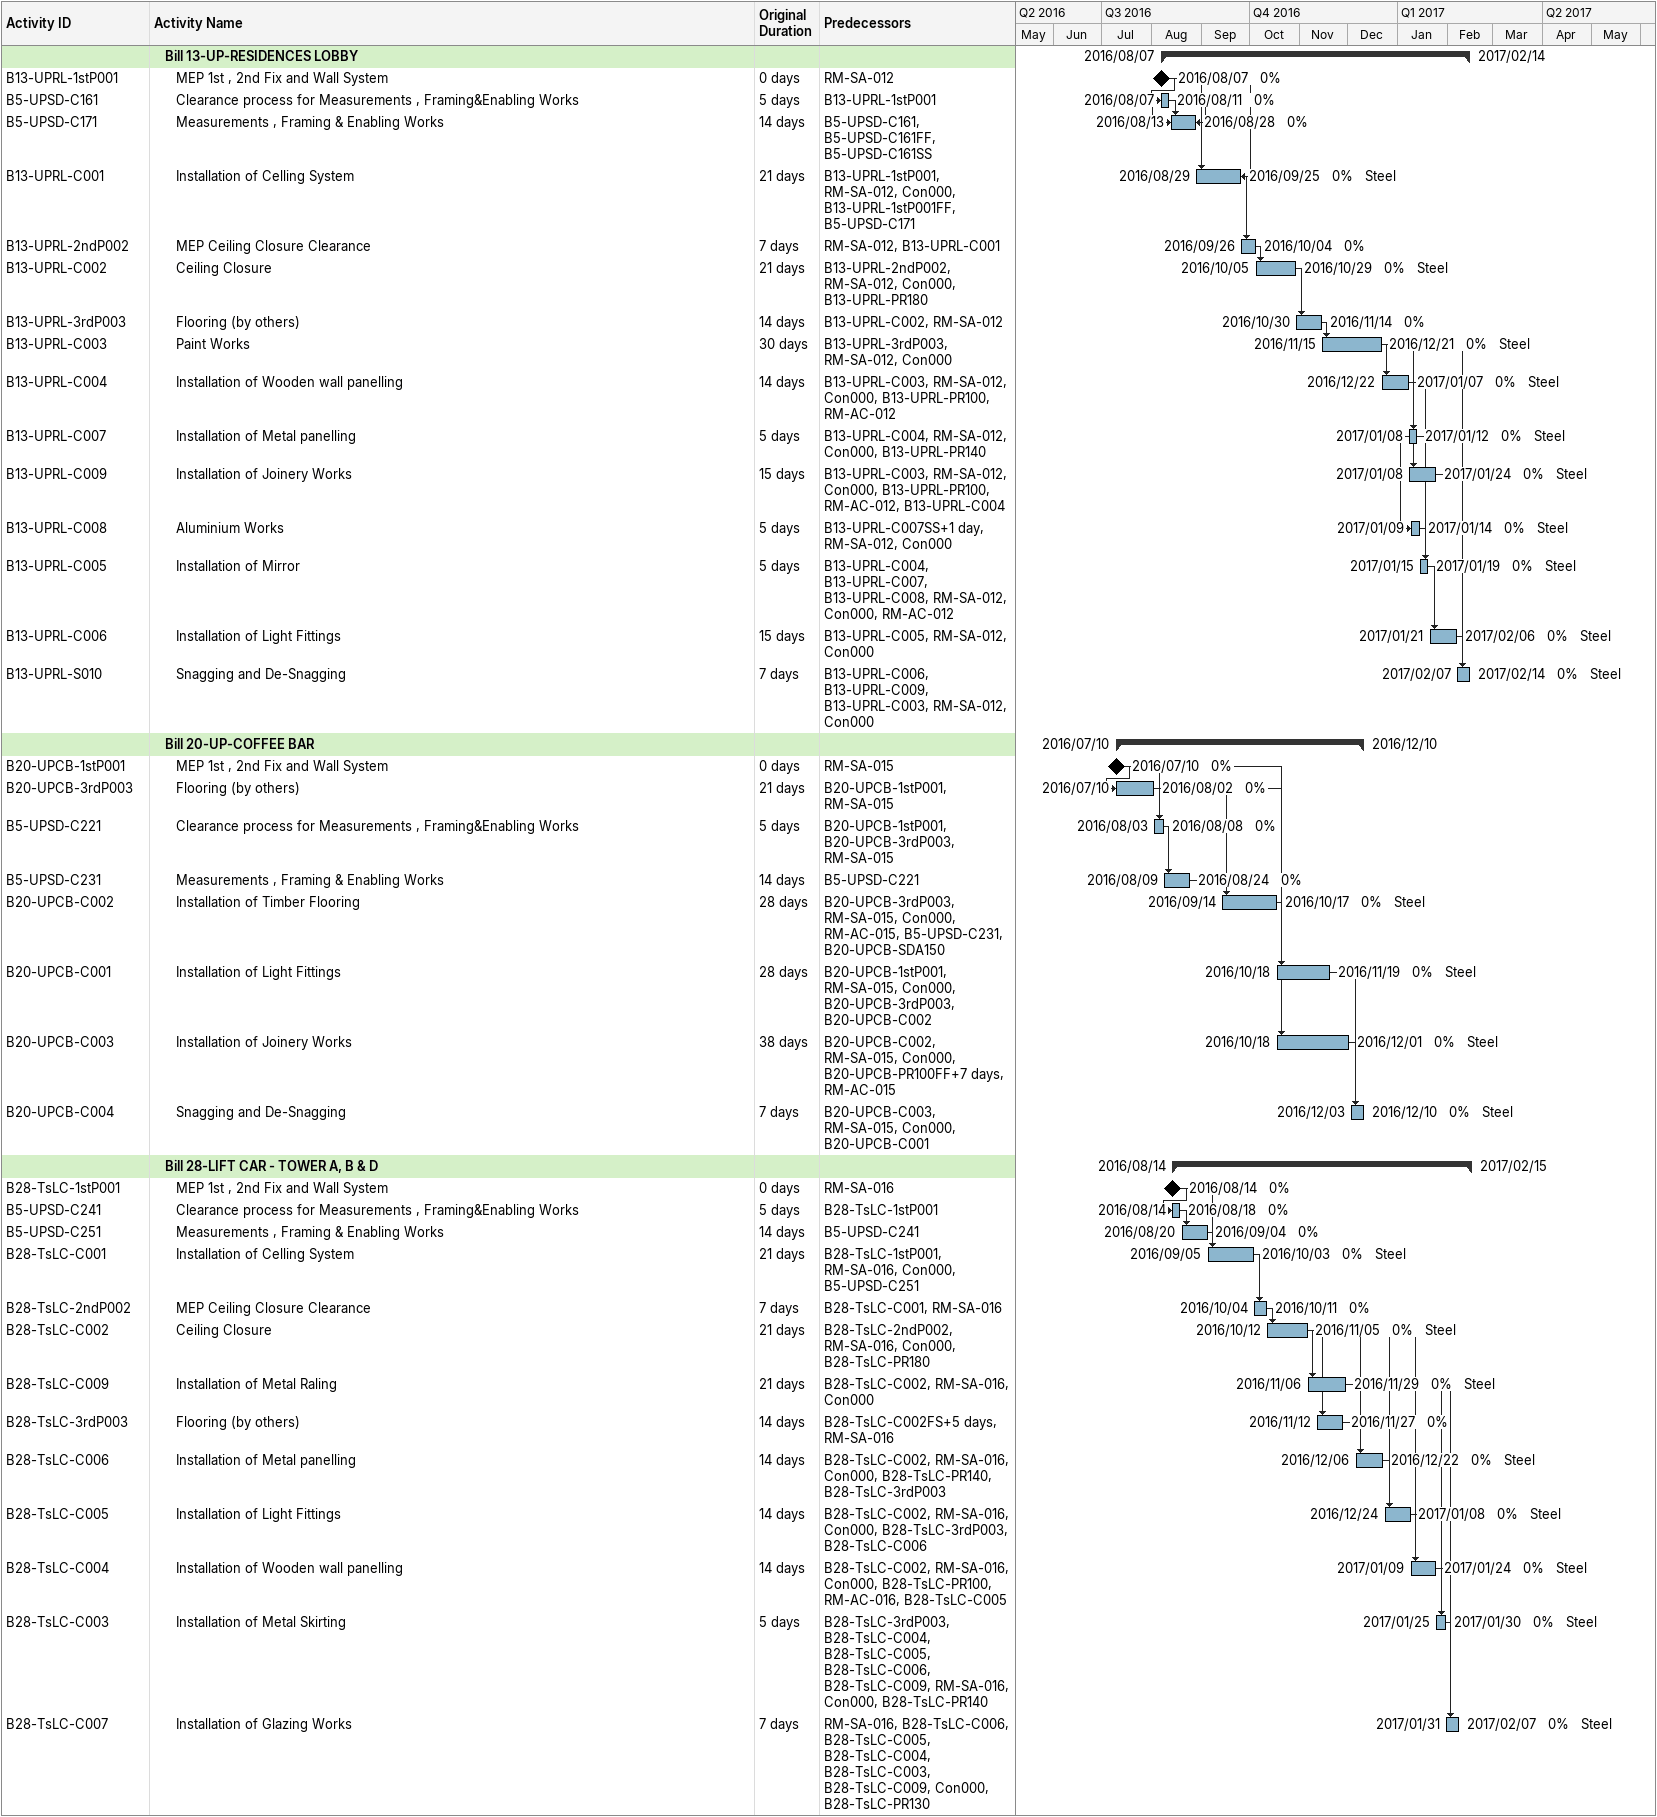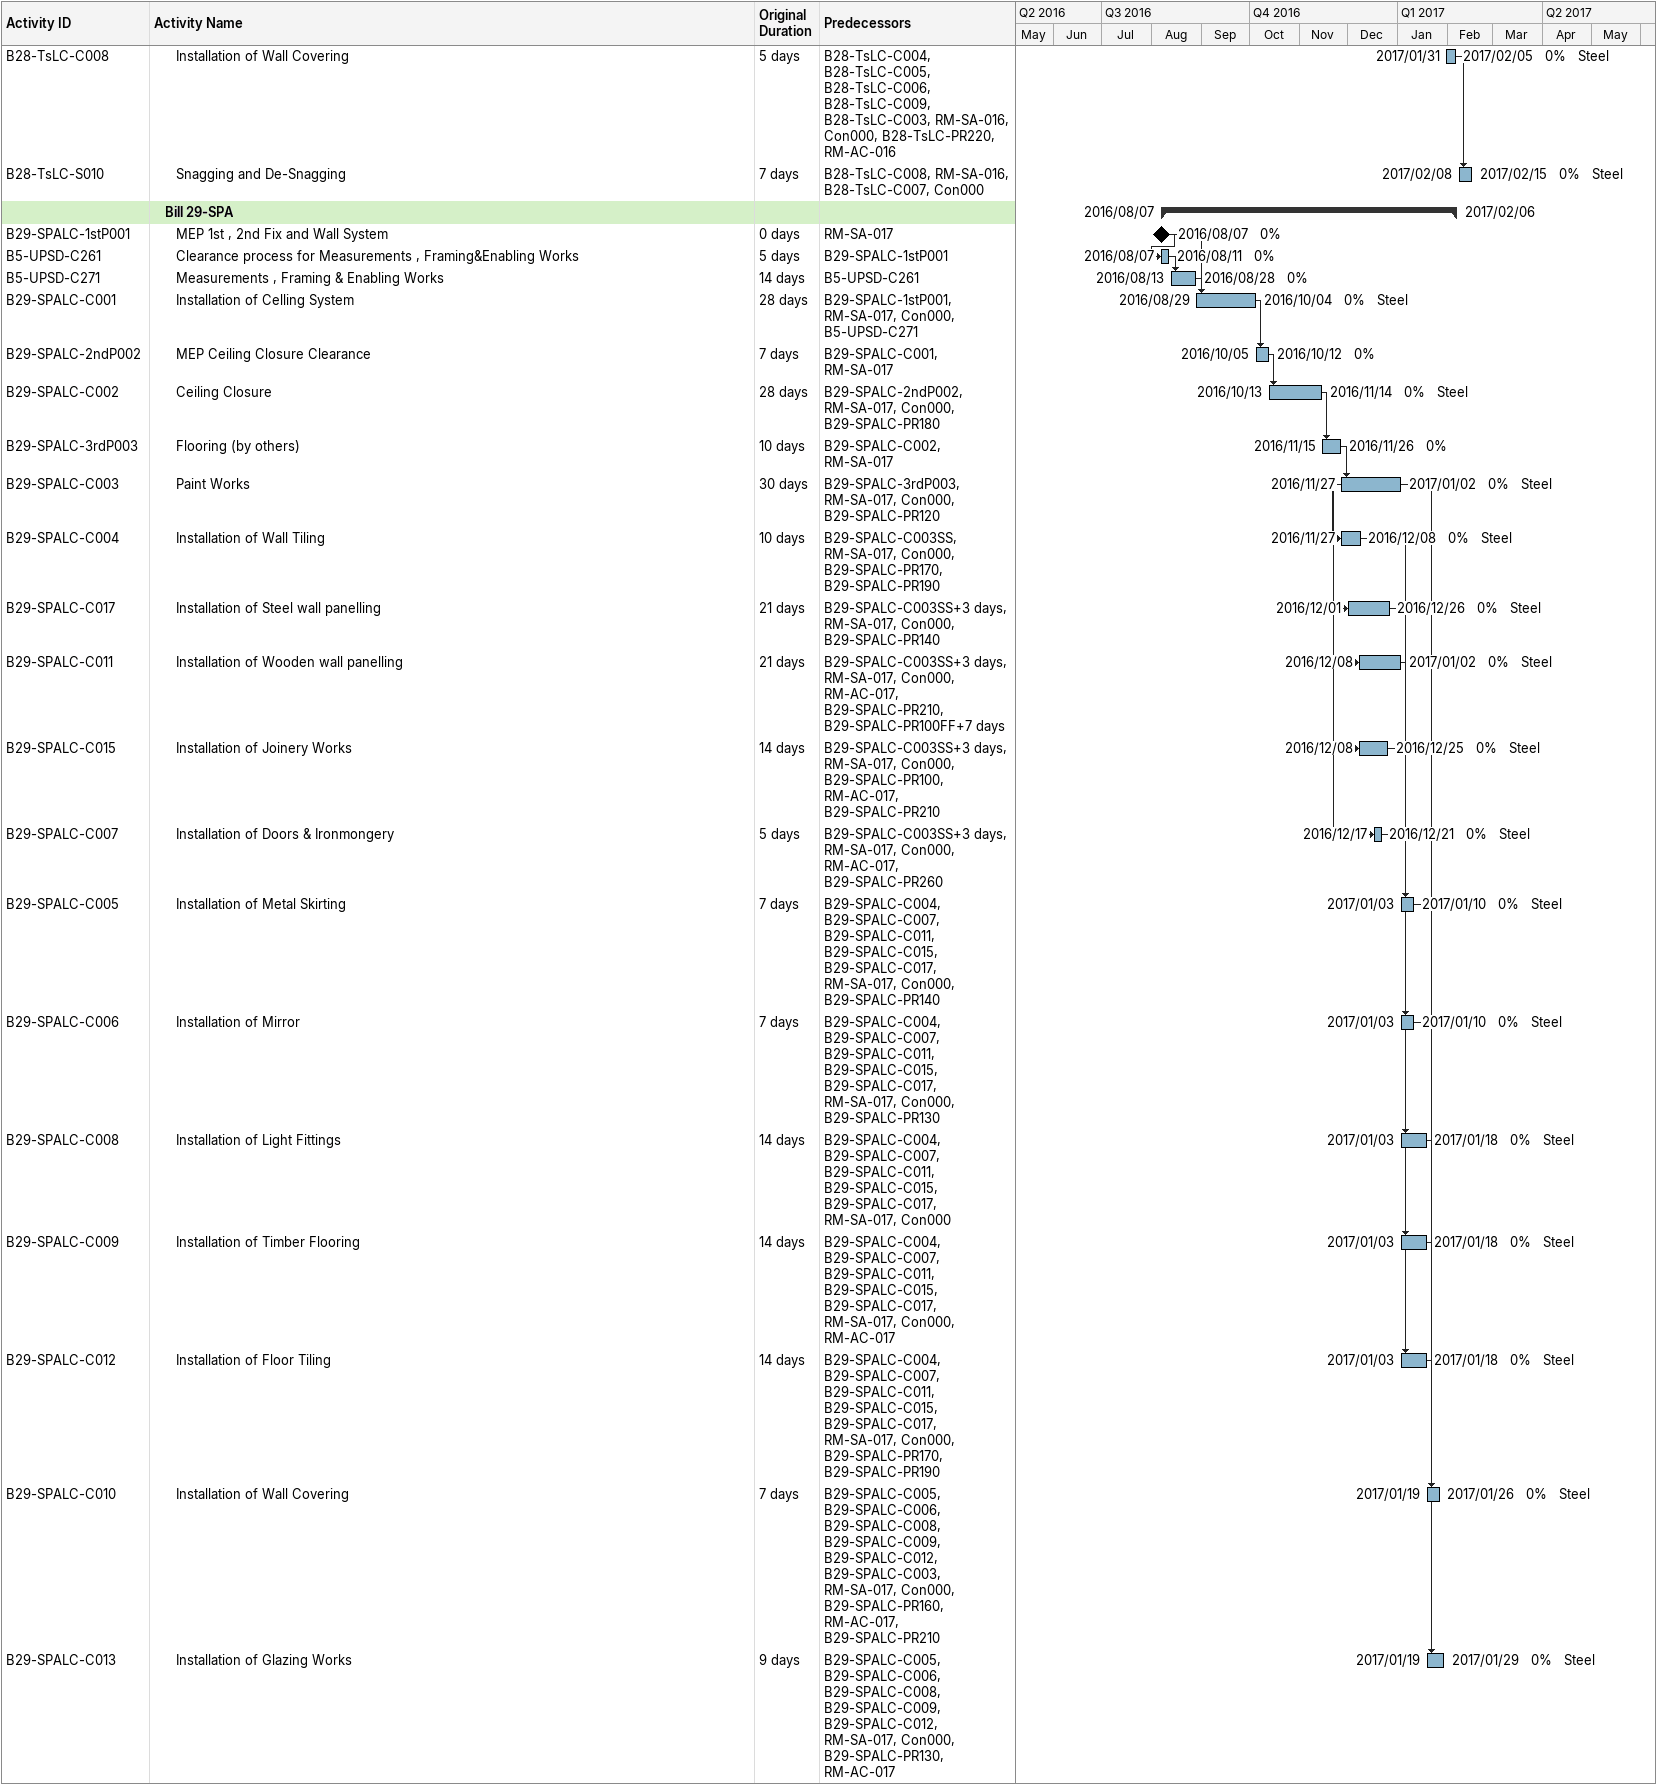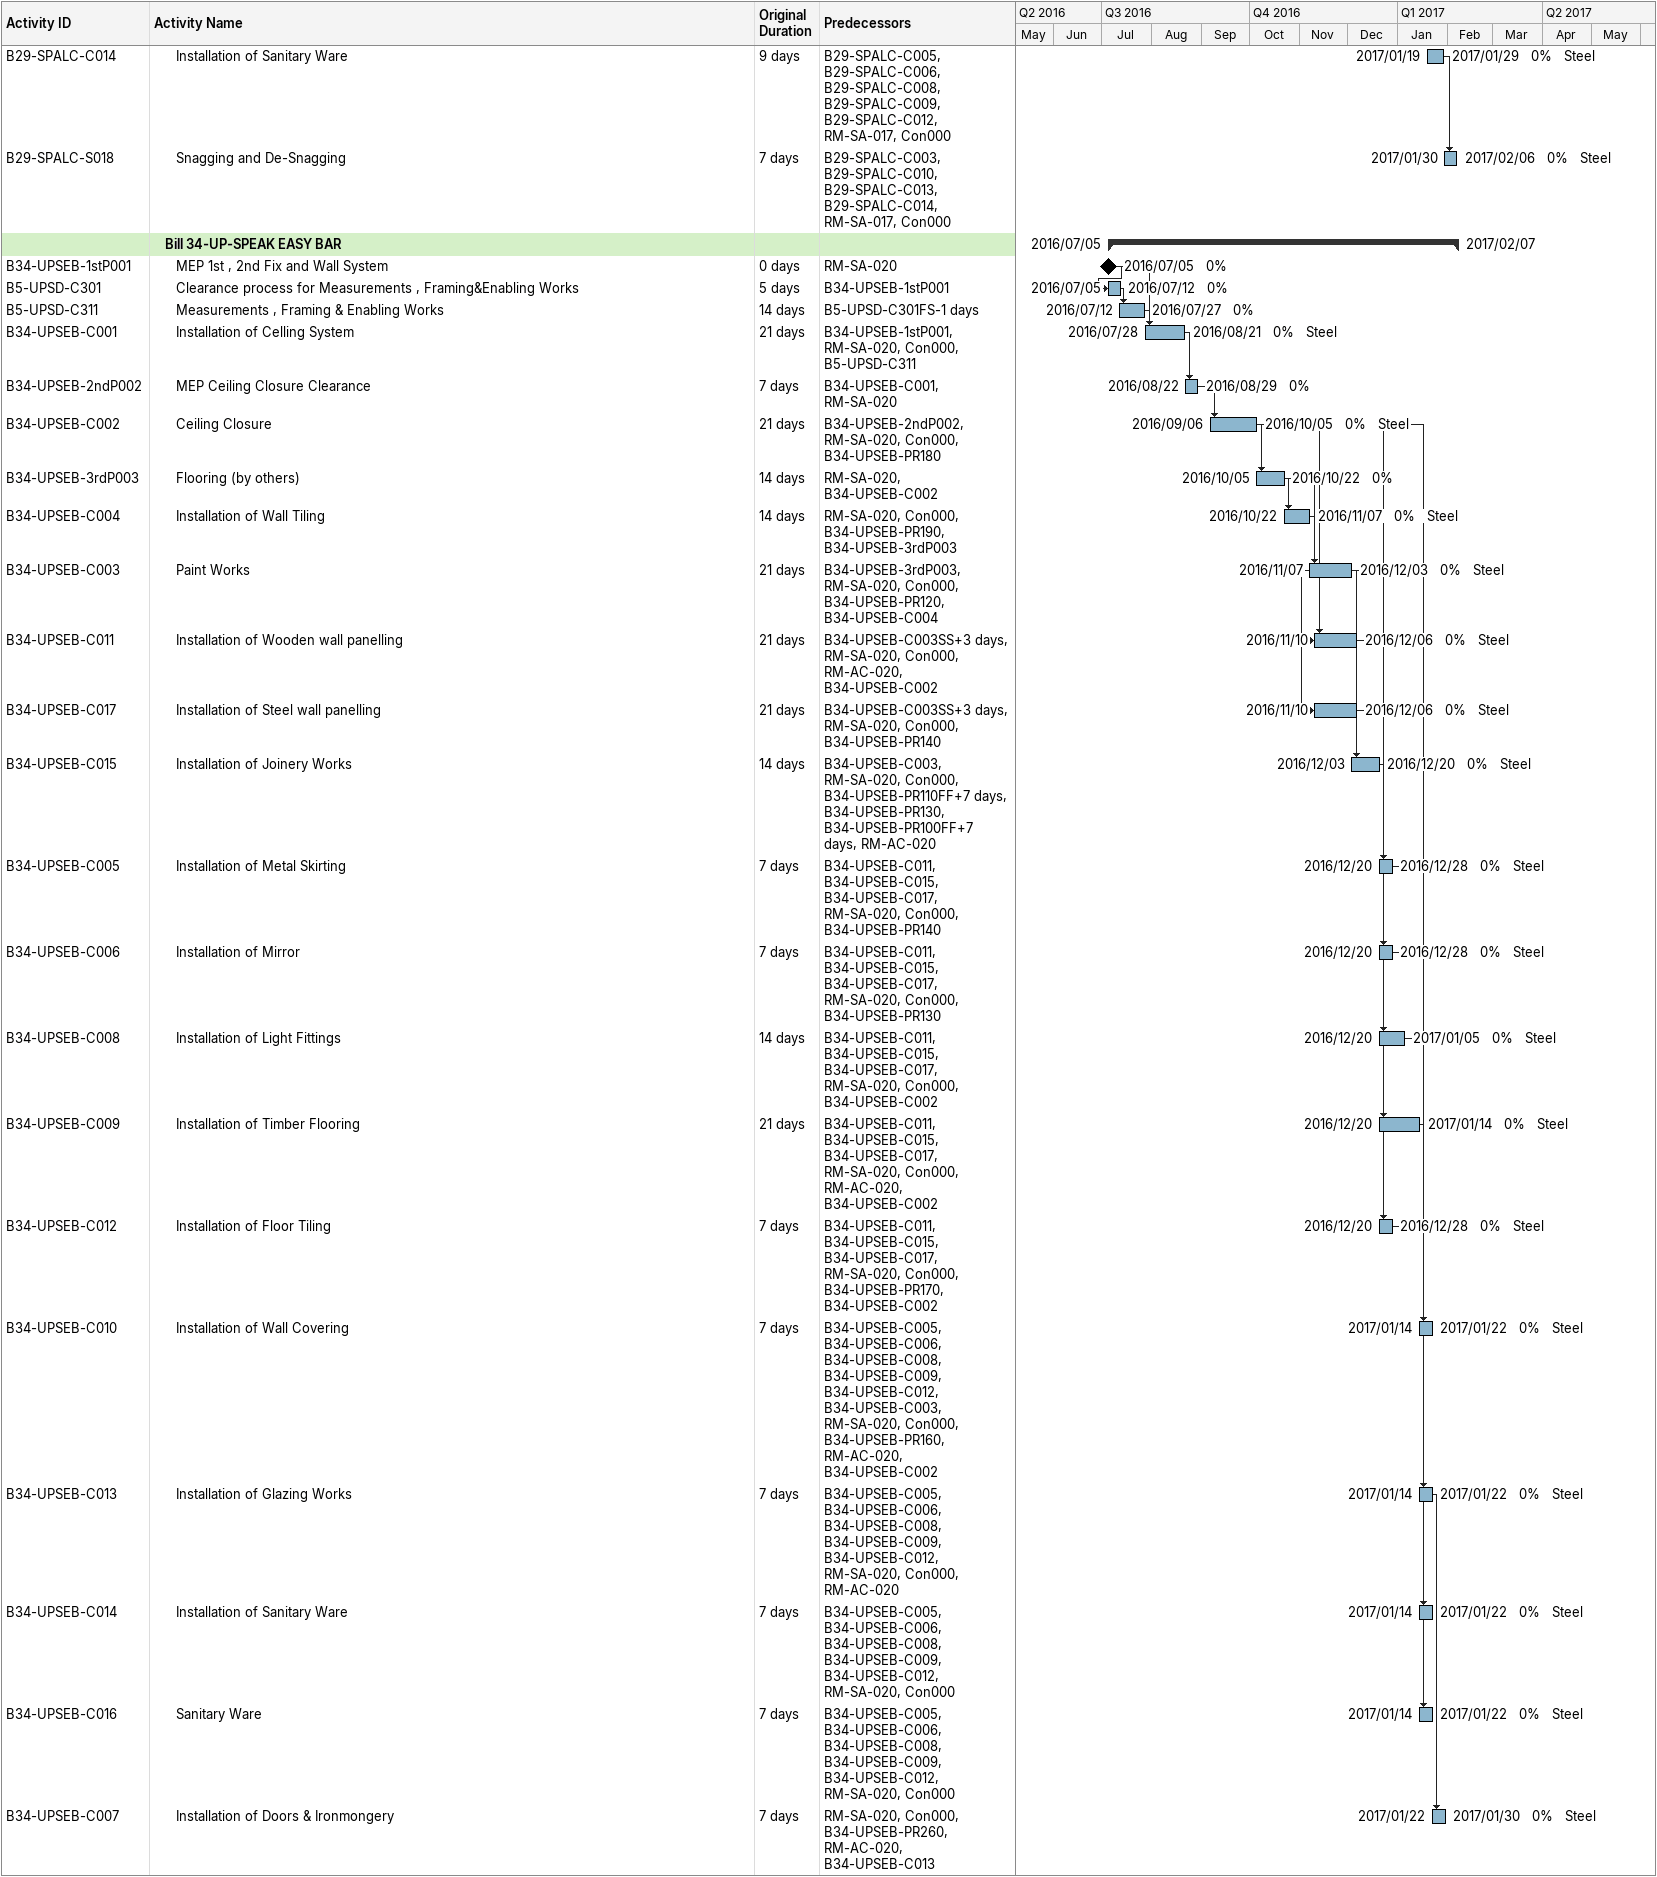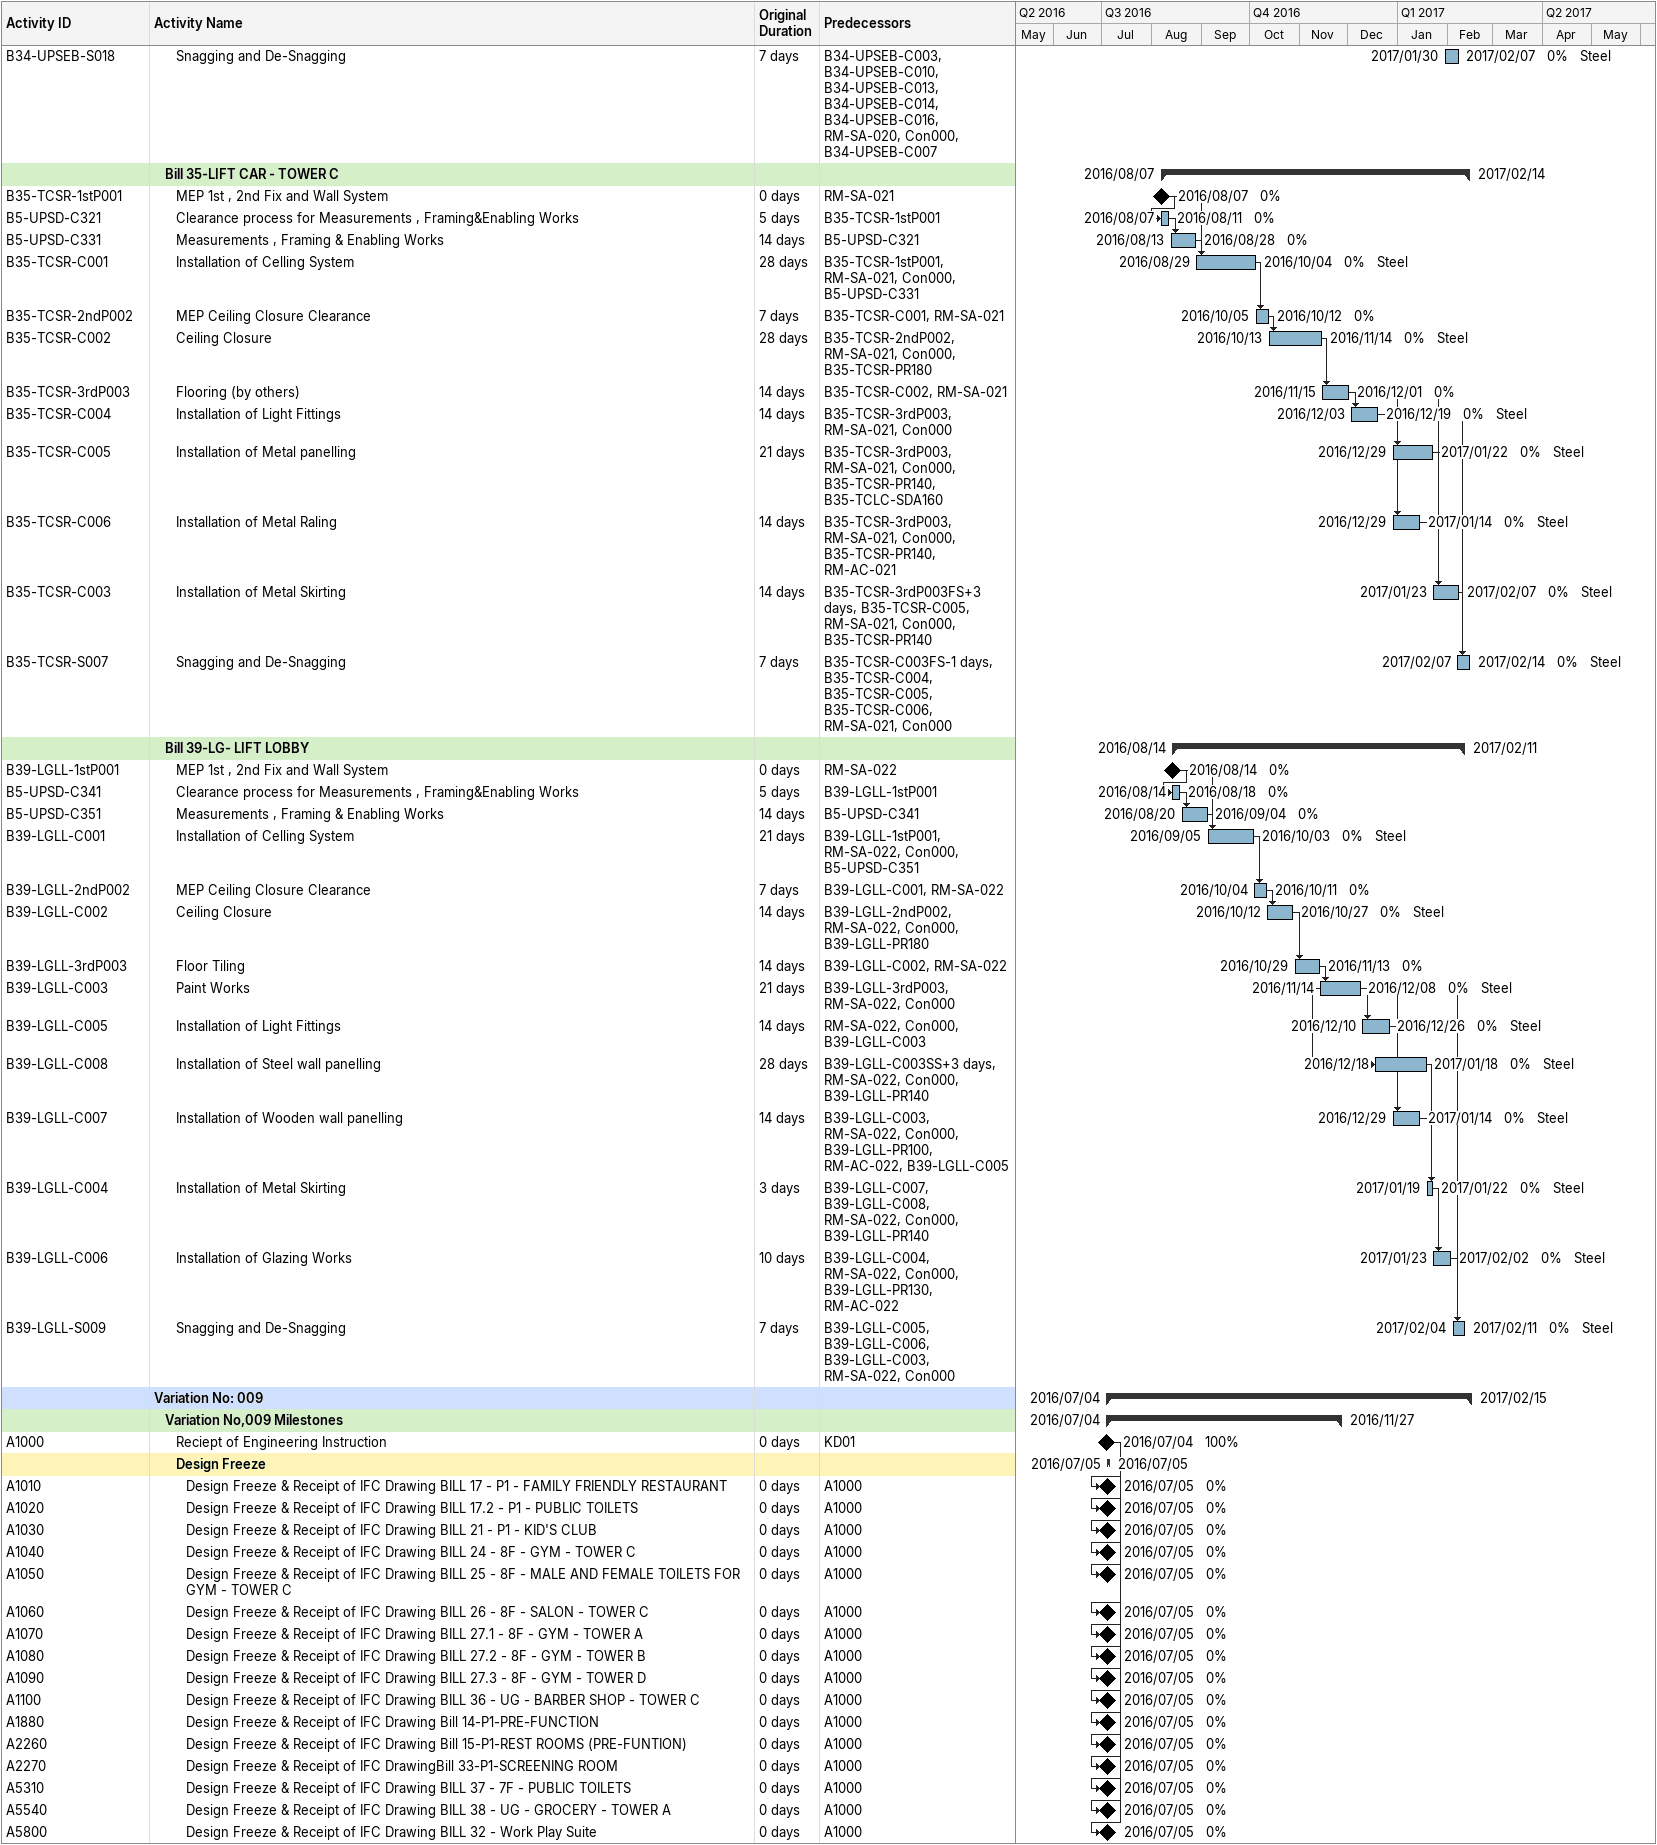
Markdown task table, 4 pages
| ID | Level | Task | Original duration | Start | Finish | Predecessors | Resources | % complete |
|---|---|---|---|---|---|---|---|---|
|  | 2 | **Bill 13-UP-RESIDENCES LOBBY** |  | 2016-08-07 | 2017-02-14 |  |  |  |
| B13-UPRL-1stP001 | 3 | MEP 1st , 2nd Fix and Wall System | 0d | 2016-08-07 | 2016-08-07 | RM-SA-012 |  | 0 |
| B5-UPSD-C161 | 3 | Clearance process for Measurements , Framing&Enabling Works | 5d | 2016-08-07 | 2016-08-11 | B13-UPRL-1stP001 |  | 0 |
| B5-UPSD-C171 | 3 | Measurements , Framing & Enabling Works | 14d | 2016-08-13 | 2016-08-28 | B5-UPSD-C161, B5-UPSD-C161FF, B5-UPSD-C161SS |  | 0 |
| B13-UPRL-C001 | 3 | Installation of Celling System | 21d | 2016-08-29 | 2016-09-25 | B13-UPRL-1stP001, RM-SA-012, Con000, B13-UPRL-1stP001FF, B5-UPSD-C171 | Steel | 0 |
| B13-UPRL-2ndP002 | 3 | MEP Ceiling Closure Clearance | 7d | 2016-09-26 | 2016-10-04 | RM-SA-012, B13-UPRL-C001 |  | 0 |
| B13-UPRL-C002 | 3 | Ceiling Closure | 21d | 2016-10-05 | 2016-10-29 | B13-UPRL-2ndP002, RM-SA-012, Con000, B13-UPRL-PR180 | Steel | 0 |
| B13-UPRL-3rdP003 | 3 | Flooring (by others) | 14d | 2016-10-30 | 2016-11-14 | B13-UPRL-C002, RM-SA-012 |  | 0 |
| B13-UPRL-C003 | 3 | Paint Works | 30d | 2016-11-15 | 2016-12-21 | B13-UPRL-3rdP003, RM-SA-012, Con000 | Steel | 0 |
| B13-UPRL-C004 | 3 | Installation of Wooden wall panelling | 14d | 2016-12-22 | 2017-01-07 | B13-UPRL-C003, RM-SA-012, Con000, B13-UPRL-PR100, RM-AC-012 | Steel | 0 |
| B13-UPRL-C007 | 3 | Installation of Metal panelling | 5d | 2017-01-08 | 2017-01-12 | B13-UPRL-C004, RM-SA-012, Con000, B13-UPRL-PR140 | Steel | 0 |
| B13-UPRL-C009 | 3 | Installation of Joinery Works | 15d | 2017-01-08 | 2017-01-24 | B13-UPRL-C003, RM-SA-012, Con000, B13-UPRL-PR100, RM-AC-012, B13-UPRL-C004 | Steel | 0 |
| B13-UPRL-C008 | 3 | Aluminium Works | 5d | 2017-01-09 | 2017-01-14 | B13-UPRL-C007SS+1d, RM-SA-012, Con000 | Steel | 0 |
| B13-UPRL-C005 | 3 | Installation of Mirror | 5d | 2017-01-15 | 2017-01-19 | B13-UPRL-C004, B13-UPRL-C007, B13-UPRL-C008, RM-SA-012, Con000, RM-AC-012 | Steel | 0 |
| B13-UPRL-C006 | 3 | Installation of Light Fittings | 15d | 2017-01-21 | 2017-02-06 | B13-UPRL-C005, RM-SA-012, Con000 | Steel | 0 |
| B13-UPRL-S010 | 3 | Snagging and De-Snagging | 7d | 2017-02-07 | 2017-02-14 | B13-UPRL-C006, B13-UPRL-C009, B13-UPRL-C003, RM-SA-012, Con000 | Steel | 0 |
|  | 2 | **Bill 20-UP-COFFEE BAR** |  | 2016-07-10 | 2016-12-10 |  |  |  |
| B20-UPCB-1stP001 | 3 | MEP 1st , 2nd Fix and Wall System | 0d | 2016-07-10 | 2016-07-10 | RM-SA-015 |  | 0 |
| B20-UPCB-3rdP003 | 3 | Flooring (by others) | 21d | 2016-07-10 | 2016-08-02 | B20-UPCB-1stP001, RM-SA-015 |  | 0 |
| B5-UPSD-C221 | 3 | Clearance process for Measurements , Framing&Enabling Works | 5d | 2016-08-03 | 2016-08-08 | B20-UPCB-1stP001, B20-UPCB-3rdP003, RM-SA-015 |  | 0 |
| B5-UPSD-C231 | 3 | Measurements , Framing & Enabling Works | 14d | 2016-08-09 | 2016-08-24 | B5-UPSD-C221 |  | 0 |
| B20-UPCB-C002 | 3 | Installation of Timber Flooring | 28d | 2016-09-14 | 2016-10-17 | B20-UPCB-3rdP003, RM-SA-015, Con000, RM-AC-015, B5-UPSD-C231, B20-UPCB-SDA150 | Steel | 0 |
| B20-UPCB-C001 | 3 | Installation of Light Fittings | 28d | 2016-10-18 | 2016-11-19 | B20-UPCB-1stP001, RM-SA-015, Con000, B20-UPCB-3rdP003, B20-UPCB-C002 | Steel | 0 |
| B20-UPCB-C003 | 3 | Installation of Joinery Works | 38d | 2016-10-18 | 2016-12-01 | B20-UPCB-C002, RM-SA-015, Con000, B20-UPCB-PR100FF+7d, RM-AC-015 | Steel | 0 |
| B20-UPCB-C004 | 3 | Snagging and De-Snagging | 7d | 2016-12-03 | 2016-12-10 | B20-UPCB-C003, RM-SA-015, Con000, B20-UPCB-C001 | Steel | 0 |
|  | 2 | **Bill 28-LIFT CAR - TOWER A, B & D** |  | 2016-08-14 | 2017-02-15 |  |  |  |
| B28-TsLC-1stP001 | 3 | MEP 1st , 2nd Fix and Wall System | 0d | 2016-08-14 | 2016-08-14 | RM-SA-016 |  | 0 |
| B5-UPSD-C241 | 3 | Clearance process for Measurements , Framing&Enabling Works | 5d | 2016-08-14 | 2016-08-18 | B28-TsLC-1stP001 |  | 0 |
| B5-UPSD-C251 | 3 | Measurements , Framing & Enabling Works | 14d | 2016-08-20 | 2016-09-04 | B5-UPSD-C241 |  | 0 |
| B28-TsLC-C001 | 3 | Installation of Celling System | 21d | 2016-09-05 | 2016-10-03 | B28-TsLC-1stP001, RM-SA-016, Con000, B5-UPSD-C251 | Steel | 0 |
| B28-TsLC-2ndP002 | 3 | MEP Ceiling Closure Clearance | 7d | 2016-10-04 | 2016-10-11 | B28-TsLC-C001, RM-SA-016 |  | 0 |
| B28-TsLC-C002 | 3 | Ceiling Closure | 21d | 2016-10-12 | 2016-11-05 | B28-TsLC-2ndP002, RM-SA-016, Con000, B28-TsLC-PR180 | Steel | 0 |
| B28-TsLC-C009 | 3 | Installation of Metal Raling | 21d | 2016-11-06 | 2016-11-29 | B28-TsLC-C002, RM-SA-016, Con000 | Steel | 0 |
| B28-TsLC-3rdP003 | 3 | Flooring (by others) | 14d | 2016-11-12 | 2016-11-27 | B28-TsLC-C002FS+5d, RM-SA-016 |  | 0 |
| B28-TsLC-C006 | 3 | Installation of Metal panelling | 14d | 2016-12-06 | 2016-12-22 | B28-TsLC-C002, RM-SA-016, Con000, B28-TsLC-PR140, B28-TsLC-3rdP003 | Steel | 0 |
| B28-TsLC-C005 | 3 | Installation of Light Fittings | 14d | 2016-12-24 | 2017-01-08 | B28-TsLC-C002, RM-SA-016, Con000, B28-TsLC-3rdP003, B28-TsLC-C006 | Steel | 0 |
| B28-TsLC-C004 | 3 | Installation of Wooden wall panelling | 14d | 2017-01-09 | 2017-01-24 | B28-TsLC-C002, RM-SA-016, Con000, B28-TsLC-PR100, RM-AC-016, B28-TsLC-C005 | Steel | 0 |
| B28-TsLC-C003 | 3 | Installation of Metal Skirting | 5d | 2017-01-25 | 2017-01-30 | B28-TsLC-3rdP003, B28-TsLC-C004, B28-TsLC-C005, B28-TsLC-C006, B28-TsLC-C009, RM-SA-016, Con000, B28-TsLC-PR140 | Steel | 0 |
| B28-TsLC-C007 | 3 | Installation of Glazing Works | 7d | 2017-01-31 | 2017-02-07 | RM-SA-016, B28-TsLC-C006, B28-TsLC-C005, B28-TsLC-C004, B28-TsLC-C003, B28-TsLC-C009, Con000, B28-TsLC-PR130 | Steel | 0 |
| B28-TsLC-C008 | 3 | Installation of Wall Covering | 5d | 2017-01-31 | 2017-02-05 | B28-TsLC-C004, B28-TsLC-C005, B28-TsLC-C006, B28-TsLC-C009, B28-TsLC-C003, RM-SA-016, Con000, B28-TsLC-PR220, RM-AC-016 | Steel | 0 |
| B28-TsLC-S010 | 3 | Snagging and De-Snagging | 7d | 2017-02-08 | 2017-02-15 | B28-TsLC-C008, RM-SA-016, B28-TsLC-C007, Con000 | Steel | 0 |
|  | 2 | **Bill 29-SPA** |  | 2016-08-07 | 2017-02-06 |  |  |  |
| B29-SPALC-1stP001 | 3 | MEP 1st , 2nd Fix and Wall System | 0d | 2016-08-07 | 2016-08-07 | RM-SA-017 |  | 0 |
| B5-UPSD-C261 | 3 | Clearance process for Measurements , Framing&Enabling Works | 5d | 2016-08-07 | 2016-08-11 | B29-SPALC-1stP001 |  | 0 |
| B5-UPSD-C271 | 3 | Measurements , Framing & Enabling Works | 14d | 2016-08-13 | 2016-08-28 | B5-UPSD-C261 |  | 0 |
| B29-SPALC-C001 | 3 | Installation of Celling System | 28d | 2016-08-29 | 2016-10-04 | B29-SPALC-1stP001, RM-SA-017, Con000, B5-UPSD-C271 | Steel | 0 |
| B29-SPALC-2ndP002 | 3 | MEP Ceiling Closure Clearance | 7d | 2016-10-05 | 2016-10-12 | B29-SPALC-C001, RM-SA-017 |  | 0 |
| B29-SPALC-C002 | 3 | Ceiling Closure | 28d | 2016-10-13 | 2016-11-14 | B29-SPALC-2ndP002, RM-SA-017, Con000, B29-SPALC-PR180 | Steel | 0 |
| B29-SPALC-3rdP003 | 3 | Flooring (by others) | 10d | 2016-11-15 | 2016-11-26 | B29-SPALC-C002, RM-SA-017 |  | 0 |
| B29-SPALC-C003 | 3 | Paint Works | 30d | 2016-11-27 | 2017-01-02 | B29-SPALC-3rdP003, RM-SA-017, Con000, B29-SPALC-PR120 | Steel | 0 |
| B29-SPALC-C004 | 3 | Installation of Wall Tiling | 10d | 2016-11-27 | 2016-12-08 | B29-SPALC-C003SS, RM-SA-017, Con000, B29-SPALC-PR170, B29-SPALC-PR190 | Steel | 0 |
| B29-SPALC-C017 | 3 | Installation of Steel wall panelling | 21d | 2016-12-01 | 2016-12-26 | B29-SPALC-C003SS+3d, RM-SA-017, Con000, B29-SPALC-PR140 | Steel | 0 |
| B29-SPALC-C011 | 3 | Installation of Wooden wall panelling | 21d | 2016-12-08 | 2017-01-02 | B29-SPALC-C003SS+3d, RM-SA-017, Con000, RM-AC-017, B29-SPALC-PR210, B29-SPALC-PR100FF+7d | Steel | 0 |
| B29-SPALC-C015 | 3 | Installation of Joinery Works | 14d | 2016-12-08 | 2016-12-25 | B29-SPALC-C003SS+3d, RM-SA-017, Con000, B29-SPALC-PR100, RM-AC-017, B29-SPALC-PR210 | Steel | 0 |
| B29-SPALC-C007 | 3 | Installation of Doors & Ironmongery | 5d | 2016-12-17 | 2016-12-21 | B29-SPALC-C003SS+3d, RM-SA-017, Con000, RM-AC-017, B29-SPALC-PR260 | Steel | 0 |
| B29-SPALC-C005 | 3 | Installation of Metal Skirting | 7d | 2017-01-03 | 2017-01-10 | B29-SPALC-C004, B29-SPALC-C007, B29-SPALC-C011, B29-SPALC-C015, B29-SPALC-C017, RM-SA-017, Con000, B29-SPALC-PR140 | Steel | 0 |
| B29-SPALC-C006 | 3 | Installation of Mirror | 7d | 2017-01-03 | 2017-01-10 | B29-SPALC-C004, B29-SPALC-C007, B29-SPALC-C011, B29-SPALC-C015, B29-SPALC-C017, RM-SA-017, Con000, B29-SPALC-PR130 | Steel | 0 |
| B29-SPALC-C008 | 3 | Installation of Light Fittings | 14d | 2017-01-03 | 2017-01-18 | B29-SPALC-C004, B29-SPALC-C007, B29-SPALC-C011, B29-SPALC-C015, B29-SPALC-C017, RM-SA-017, Con000 | Steel | 0 |
| B29-SPALC-C009 | 3 | Installation of Timber Flooring | 14d | 2017-01-03 | 2017-01-18 | B29-SPALC-C004, B29-SPALC-C007, B29-SPALC-C011, B29-SPALC-C015, B29-SPALC-C017, RM-SA-017, Con000, RM-AC-017 | Steel | 0 |
| B29-SPALC-C012 | 3 | Installation of Floor Tiling | 14d | 2017-01-03 | 2017-01-18 | B29-SPALC-C004, B29-SPALC-C007, B29-SPALC-C011, B29-SPALC-C015, B29-SPALC-C017, RM-SA-017, Con000, B29-SPALC-PR170, B29-SPALC-PR190 | Steel | 0 |
| B29-SPALC-C010 | 3 | Installation of Wall Covering | 7d | 2017-01-19 | 2017-01-26 | B29-SPALC-C005, B29-SPALC-C006, B29-SPALC-C008, B29-SPALC-C009, B29-SPALC-C012, B29-SPALC-C003, RM-SA-017, Con000, B29-SPALC-PR160, RM-AC-017, B29-SPALC-PR210 | Steel | 0 |
| B29-SPALC-C013 | 3 | Installation of Glazing Works | 9d | 2017-01-19 | 2017-01-29 | B29-SPALC-C005, B29-SPALC-C006, B29-SPALC-C008, B29-SPALC-C009, B29-SPALC-C012, RM-SA-017, Con000, B29-SPALC-PR130, RM-AC-017 | Steel | 0 |
| B29-SPALC-C014 | 3 | Installation of Sanitary Ware | 9d | 2017-01-19 | 2017-01-29 | B29-SPALC-C005, B29-SPALC-C006, B29-SPALC-C008, B29-SPALC-C009, B29-SPALC-C012, RM-SA-017, Con000 | Steel | 0 |
| B29-SPALC-S018 | 3 | Snagging and De-Snagging | 7d | 2017-01-30 | 2017-02-06 | B29-SPALC-C003, B29-SPALC-C010, B29-SPALC-C013, B29-SPALC-C014, RM-SA-017, Con000 | Steel | 0 |
|  | 2 | **Bill 34-UP-SPEAK EASY BAR** |  | 2016-07-05 | 2017-02-07 |  |  |  |
| B34-UPSEB-1stP001 | 3 | MEP 1st , 2nd Fix and Wall System | 0d | 2016-07-05 | 2016-07-05 | RM-SA-020 |  | 0 |
| B5-UPSD-C301 | 3 | Clearance process for Measurements , Framing&Enabling Works | 5d | 2016-07-05 | 2016-07-12 | B34-UPSEB-1stP001 |  | 0 |
| B5-UPSD-C311 | 3 | Measurements , Framing & Enabling Works | 14d | 2016-07-12 | 2016-07-27 | B5-UPSD-C301FS-1d |  | 0 |
| B34-UPSEB-C001 | 3 | Installation of Celling System | 21d | 2016-07-28 | 2016-08-21 | B34-UPSEB-1stP001, RM-SA-020, Con000, B5-UPSD-C311 | Steel | 0 |
| B34-UPSEB-2ndP002 | 3 | MEP Ceiling Closure Clearance | 7d | 2016-08-22 | 2016-08-29 | B34-UPSEB-C001, RM-SA-020 |  | 0 |
| B34-UPSEB-C002 | 3 | Ceiling Closure | 21d | 2016-09-06 | 2016-10-05 | B34-UPSEB-2ndP002, RM-SA-020, Con000, B34-UPSEB-PR180 | Steel | 0 |
| B34-UPSEB-3rdP003 | 3 | Flooring (by others) | 14d | 2016-10-05 | 2016-10-22 | RM-SA-020, B34-UPSEB-C002 |  | 0 |
| B34-UPSEB-C004 | 3 | Installation of Wall Tiling | 14d | 2016-10-22 | 2016-11-07 | RM-SA-020, Con000, B34-UPSEB-PR190, B34-UPSEB-3rdP003 | Steel | 0 |
| B34-UPSEB-C003 | 3 | Paint Works | 21d | 2016-11-07 | 2016-12-03 | B34-UPSEB-3rdP003, RM-SA-020, Con000, B34-UPSEB-PR120, B34-UPSEB-C004 | Steel | 0 |
| B34-UPSEB-C011 | 3 | Installation of Wooden wall panelling | 21d | 2016-11-10 | 2016-12-06 | B34-UPSEB-C003SS+3d, RM-SA-020, Con000, RM-AC-020, B34-UPSEB-C002 | Steel | 0 |
| B34-UPSEB-C017 | 3 | Installation of Steel wall panelling | 21d | 2016-11-10 | 2016-12-06 | B34-UPSEB-C003SS+3d, RM-SA-020, Con000, B34-UPSEB-PR140 | Steel | 0 |
| B34-UPSEB-C015 | 3 | Installation of Joinery Works | 14d | 2016-12-03 | 2016-12-20 | B34-UPSEB-C003, RM-SA-020, Con000, B34-UPSEB-PR110FF+7d, B34-UPSEB-PR130, B34-UPSEB-PR100FF+7d, RM-AC-020 | Steel | 0 |
| B34-UPSEB-C005 | 3 | Installation of Metal Skirting | 7d | 2016-12-20 | 2016-12-28 | B34-UPSEB-C011, B34-UPSEB-C015, B34-UPSEB-C017, RM-SA-020, Con000, B34-UPSEB-PR140 | Steel | 0 |
| B34-UPSEB-C006 | 3 | Installation of Mirror | 7d | 2016-12-20 | 2016-12-28 | B34-UPSEB-C011, B34-UPSEB-C015, B34-UPSEB-C017, RM-SA-020, Con000, B34-UPSEB-PR130 | Steel | 0 |
| B34-UPSEB-C008 | 3 | Installation of Light Fittings | 14d | 2016-12-20 | 2017-01-05 | B34-UPSEB-C011, B34-UPSEB-C015, B34-UPSEB-C017, RM-SA-020, Con000, B34-UPSEB-C002 | Steel | 0 |
| B34-UPSEB-C009 | 3 | Installation of Timber Flooring | 21d | 2016-12-20 | 2017-01-14 | B34-UPSEB-C011, B34-UPSEB-C015, B34-UPSEB-C017, RM-SA-020, Con000, RM-AC-020, B34-UPSEB-C002 | Steel | 0 |
| B34-UPSEB-C012 | 3 | Installation of Floor Tiling | 7d | 2016-12-20 | 2016-12-28 | B34-UPSEB-C011, B34-UPSEB-C015, B34-UPSEB-C017, RM-SA-020, Con000, B34-UPSEB-PR170, B34-UPSEB-C002 | Steel | 0 |
| B34-UPSEB-C010 | 3 | Installation of Wall Covering | 7d | 2017-01-14 | 2017-01-22 | B34-UPSEB-C005, B34-UPSEB-C006, B34-UPSEB-C008, B34-UPSEB-C009, B34-UPSEB-C012, B34-UPSEB-C003, RM-SA-020, Con000, B34-UPSEB-PR160, RM-AC-020, B34-UPSEB-C002 | Steel | 0 |
| B34-UPSEB-C013 | 3 | Installation of Glazing Works | 7d | 2017-01-14 | 2017-01-22 | B34-UPSEB-C005, B34-UPSEB-C006, B34-UPSEB-C008, B34-UPSEB-C009, B34-UPSEB-C012, RM-SA-020, Con000, RM-AC-020 | Steel | 0 |
| B34-UPSEB-C014 | 3 | Installation of Sanitary Ware | 7d | 2017-01-14 | 2017-01-22 | B34-UPSEB-C005, B34-UPSEB-C006, B34-UPSEB-C008, B34-UPSEB-C009, B34-UPSEB-C012, RM-SA-020, Con000 | Steel | 0 |
| B34-UPSEB-C016 | 3 | Sanitary Ware | 7d | 2017-01-14 | 2017-01-22 | B34-UPSEB-C005, B34-UPSEB-C006, B34-UPSEB-C008, B34-UPSEB-C009, B34-UPSEB-C012, RM-SA-020, Con000 | Steel | 0 |
| B34-UPSEB-C007 | 3 | Installation of Doors & Ironmongery | 7d | 2017-01-22 | 2017-01-30 | RM-SA-020, Con000, B34-UPSEB-PR260, RM-AC-020, B34-UPSEB-C013 | Steel | 0 |
| B34-UPSEB-S018 | 3 | Snagging and De-Snagging | 7d | 2017-01-30 | 2017-02-07 | B34-UPSEB-C003, B34-UPSEB-C010, B34-UPSEB-C013, B34-UPSEB-C014, B34-UPSEB-C016, RM-SA-020, Con000, B34-UPSEB-C007 | Steel | 0 |
|  | 2 | **Bill 35-LIFT CAR - TOWER C** |  | 2016-08-07 | 2017-02-14 |  |  |  |
| B35-TCSR-1stP001 | 3 | MEP 1st , 2nd Fix and Wall System | 0d | 2016-08-07 | 2016-08-07 | RM-SA-021 |  | 0 |
| B5-UPSD-C321 | 3 | Clearance process for Measurements , Framing&Enabling Works | 5d | 2016-08-07 | 2016-08-11 | B35-TCSR-1stP001 |  | 0 |
| B5-UPSD-C331 | 3 | Measurements , Framing & Enabling Works | 14d | 2016-08-13 | 2016-08-28 | B5-UPSD-C321 |  | 0 |
| B35-TCSR-C001 | 3 | Installation of Celling System | 28d | 2016-08-29 | 2016-10-04 | B35-TCSR-1stP001, RM-SA-021, Con000, B5-UPSD-C331 | Steel | 0 |
| B35-TCSR-2ndP002 | 3 | MEP Ceiling Closure Clearance | 7d | 2016-10-05 | 2016-10-12 | B35-TCSR-C001, RM-SA-021 |  | 0 |
| B35-TCSR-C002 | 3 | Ceiling Closure | 28d | 2016-10-13 | 2016-11-14 | B35-TCSR-2ndP002, RM-SA-021, Con000, B35-TCSR-PR180 | Steel | 0 |
| B35-TCSR-3rdP003 | 3 | Flooring (by others) | 14d | 2016-11-15 | 2016-12-01 | B35-TCSR-C002, RM-SA-021 |  | 0 |
| B35-TCSR-C004 | 3 | Installation of Light Fittings | 14d | 2016-12-03 | 2016-12-19 | B35-TCSR-3rdP003, RM-SA-021, Con000 | Steel | 0 |
| B35-TCSR-C005 | 3 | Installation of Metal panelling | 21d | 2016-12-29 | 2017-01-22 | B35-TCSR-3rdP003, RM-SA-021, Con000, B35-TCSR-PR140, B35-TCLC-SDA160 | Steel | 0 |
| B35-TCSR-C006 | 3 | Installation of Metal Raling | 14d | 2016-12-29 | 2017-01-14 | B35-TCSR-3rdP003, RM-SA-021, Con000, B35-TCSR-PR140, RM-AC-021 | Steel | 0 |
| B35-TCSR-C003 | 3 | Installation of Metal Skirting | 14d | 2017-01-23 | 2017-02-07 | B35-TCSR-3rdP003FS+3d, B35-TCSR-C005, RM-SA-021, Con000, B35-TCSR-PR140 | Steel | 0 |
| B35-TCSR-S007 | 3 | Snagging and De-Snagging | 7d | 2017-02-07 | 2017-02-14 | B35-TCSR-C003FS-1d, B35-TCSR-C004, B35-TCSR-C005, B35-TCSR-C006, RM-SA-021, Con000 | Steel | 0 |
|  | 2 | **Bill 39-LG- LIFT LOBBY** |  | 2016-08-14 | 2017-02-11 |  |  |  |
| B39-LGLL-1stP001 | 3 | MEP 1st , 2nd Fix and Wall System | 0d | 2016-08-14 | 2016-08-14 | RM-SA-022 |  | 0 |
| B5-UPSD-C341 | 3 | Clearance process for Measurements , Framing&Enabling Works | 5d | 2016-08-14 | 2016-08-18 | B39-LGLL-1stP001 |  | 0 |
| B5-UPSD-C351 | 3 | Measurements , Framing & Enabling Works | 14d | 2016-08-20 | 2016-09-04 | B5-UPSD-C341 |  | 0 |
| B39-LGLL-C001 | 3 | Installation of Celling System | 21d | 2016-09-05 | 2016-10-03 | B39-LGLL-1stP001, RM-SA-022, Con000, B5-UPSD-C351 | Steel | 0 |
| B39-LGLL-2ndP002 | 3 | MEP Ceiling Closure Clearance | 7d | 2016-10-04 | 2016-10-11 | B39-LGLL-C001, RM-SA-022 |  | 0 |
| B39-LGLL-C002 | 3 | Ceiling Closure | 14d | 2016-10-12 | 2016-10-27 | B39-LGLL-2ndP002, RM-SA-022, Con000, B39-LGLL-PR180 | Steel | 0 |
| B39-LGLL-3rdP003 | 3 | Floor Tiling | 14d | 2016-10-29 | 2016-11-13 | B39-LGLL-C002, RM-SA-022 |  | 0 |
| B39-LGLL-C003 | 3 | Paint Works | 21d | 2016-11-14 | 2016-12-08 | B39-LGLL-3rdP003, RM-SA-022, Con000 | Steel | 0 |
| B39-LGLL-C005 | 3 | Installation of Light Fittings | 14d | 2016-12-10 | 2016-12-26 | RM-SA-022, Con000, B39-LGLL-C003 | Steel | 0 |
| B39-LGLL-C008 | 3 | Installation of Steel wall panelling | 28d | 2016-12-18 | 2017-01-18 | B39-LGLL-C003SS+3d, RM-SA-022, Con000, B39-LGLL-PR140 | Steel | 0 |
| B39-LGLL-C007 | 3 | Installation of Wooden wall panelling | 14d | 2016-12-29 | 2017-01-14 | B39-LGLL-C003, RM-SA-022, Con000, B39-LGLL-PR100, RM-AC-022, B39-LGLL-C005 | Steel | 0 |
| B39-LGLL-C004 | 3 | Installation of Metal Skirting | 3d | 2017-01-19 | 2017-01-22 | B39-LGLL-C007, B39-LGLL-C008, RM-SA-022, Con000, B39-LGLL-PR140 | Steel | 0 |
| B39-LGLL-C006 | 3 | Installation of Glazing Works | 10d | 2017-01-23 | 2017-02-02 | B39-LGLL-C004, RM-SA-022, Con000, B39-LGLL-PR130, RM-AC-022 | Steel | 0 |
| B39-LGLL-S009 | 3 | Snagging and De-Snagging | 7d | 2017-02-04 | 2017-02-11 | B39-LGLL-C005, B39-LGLL-C006, B39-LGLL-C003, RM-SA-022, Con000 | Steel | 0 |
|  | 1 | **Variation No: 009** |  | 2016-07-04 | 2017-02-15 |  |  |  |
|  | 2 | **Variation No,009 Milestones** |  | 2016-07-04 | 2016-11-27 |  |  |  |
| A1000 | 3 | Reciept of Engineering Instruction | 0d | 2016-07-04 | 2016-07-04 | KD01 |  | 100 |
|  | 3 | **Design Freeze** |  | 2016-07-05 | 2016-07-05 |  |  |  |
| A1010 | 4 | Design Freeze & Receipt of IFC Drawing BILL 17 - P1 - FAMILY FRIENDLY RESTAURANT | 0d | 2016-07-05 | 2016-07-05 | A1000 |  | 0 |
| A1020 | 4 | Design Freeze & Receipt of IFC Drawing BILL 17.2 - P1 - PUBLIC TOILETS | 0d | 2016-07-05 | 2016-07-05 | A1000 |  | 0 |
| A1030 | 4 | Design Freeze & Receipt of IFC Drawing BILL 21 - P1 - KID'S CLUB | 0d | 2016-07-05 | 2016-07-05 | A1000 |  | 0 |
| A1040 | 4 | Design Freeze & Receipt of IFC Drawing BILL 24 - 8F - GYM - TOWER C | 0d | 2016-07-05 | 2016-07-05 | A1000 |  | 0 |
| A1050 | 4 | Design Freeze & Receipt of IFC Drawing BILL 25 - 8F - MALE AND FEMALE TOILETS FOR GYM - TOWER C | 0d | 2016-07-05 | 2016-07-05 | A1000 |  | 0 |
| A1060 | 4 | Design Freeze & Receipt of IFC Drawing BILL 26 - 8F - SALON - TOWER C | 0d | 2016-07-05 | 2016-07-05 | A1000 |  | 0 |
| A1070 | 4 | Design Freeze & Receipt of IFC Drawing BILL 27.1 - 8F - GYM - TOWER A | 0d | 2016-07-05 | 2016-07-05 | A1000 |  | 0 |
| A1080 | 4 | Design Freeze & Receipt of IFC Drawing BILL 27.2 - 8F - GYM - TOWER B | 0d | 2016-07-05 | 2016-07-05 | A1000 |  | 0 |
| A1090 | 4 | Design Freeze & Receipt of IFC Drawing BILL 27.3 - 8F - GYM - TOWER D | 0d | 2016-07-05 | 2016-07-05 | A1000 |  | 0 |
| A1100 | 4 | Design Freeze & Receipt of IFC Drawing BILL 36 - UG - BARBER SHOP - TOWER C | 0d | 2016-07-05 | 2016-07-05 | A1000 |  | 0 |
| A1880 | 4 | Design Freeze & Receipt of IFC Drawing Bill 14-P1-PRE-FUNCTION | 0d | 2016-07-05 | 2016-07-05 | A1000 |  | 0 |
| A2260 | 4 | Design Freeze & Receipt of IFC Drawing Bill 15-P1-REST ROOMS (PRE-FUNTION) | 0d | 2016-07-05 | 2016-07-05 | A1000 |  | 0 |
| A2270 | 4 | Design Freeze & Receipt of IFC DrawingBill 33-P1-SCREENING ROOM | 0d | 2016-07-05 | 2016-07-05 | A1000 |  | 0 |
| A5310 | 4 | Design Freeze & Receipt of IFC Drawing BILL 37 - 7F - PUBLIC TOILETS | 0d | 2016-07-05 | 2016-07-05 | A1000 |  | 0 |
| A5540 | 4 | Design Freeze & Receipt of IFC Drawing BILL 38 - UG - GROCERY - TOWER A | 0d | 2016-07-05 | 2016-07-05 | A1000 |  | 0 |
| A5800 | 4 | Design Freeze & Receipt of IFC Drawing BILL 32 - Work Play Suite | 0d | 2016-07-05 | 2016-07-05 | A1000 |  | 0 |
